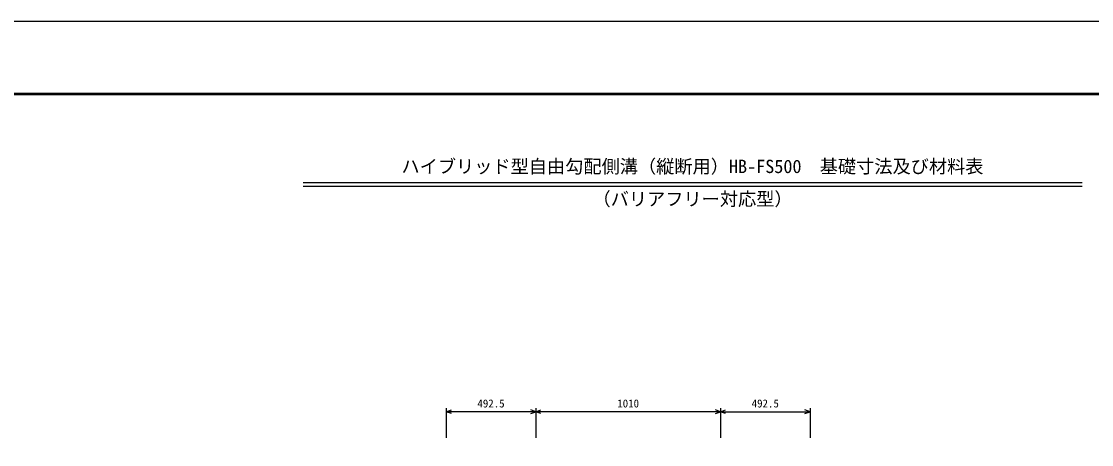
# Model space of a CAD drawing. Units: millimetres, scale not verified. Extents: x -16800 to 16800, y -5940 to 5940.
# Drawn here: x -12089 to -6207, y 3614 to 5940 of the extents above; entities that cross this region are included whole.
import ezdxf
from ezdxf.enums import TextEntityAlignment as Align

# ---------------------------------------------------------------- set-up
doc = ezdxf.new("R2010")
doc.units = ezdxf.units.MM
doc.header["$LTSCALE"] = 20
for name, color, linetype, lineweight in [('0-0_DIM', 7, 'Continuous', 25), ('0-1_Defpoints', 5, 'Continuous', 25), ('0-6_TXT', 7, 'Continuous', 25), ('0-7_WAKU', 3, 'Continuous', 25)]:
    doc.layers.add(name, color=color, linetype=linetype, lineweight=lineweight)
doc.styles.add('ＭＳ ゴシック', font='')
doc.styles.get('ＭＳ ゴシック').set_extended_font_data('MS Gothic')

msp = doc.modelspace()

# ---------------------------------------------------------------- linework, layer by layer
at = {"layer": '0-0_DIM'}
for p, q in [((-9753.82, 3814.77), (-9753.82, 3651.01)), ((-9261.32, 3794.77), (-9753.82, 3794.77)), ((-9261.32, 3814.77), (-9261.32, 3651.01)), ((-8246.32, 3794.77), (-9261.32, 3794.77)), ((-8246.32, 3814.77), (-8246.32, 3651.01)), ((-8246.32, 3794.77), (-7753.82, 3794.77)), ((-7753.82, 3814.77), (-7753.82, 3651.01))]:
    msp.add_line(p, q, dxfattribs=at)
for points in [[(-9725.63, 3784.51), (-9753.82, 3794.77), (-9725.63, 3805.03)], [(-9289.51, 3784.51), (-9261.32, 3794.77), (-9289.51, 3805.03)], [(-9233.13, 3784.51), (-9261.32, 3794.77), (-9233.13, 3805.03)], [(-8274.51, 3784.51), (-8246.32, 3794.77), (-8274.51, 3805.03)], [(-8218.13, 3784.51), (-8246.32, 3794.77), (-8218.13, 3805.03)], [(-7782.01, 3784.51), (-7753.82, 3794.77), (-7782.01, 3805.03)]]:
    msp.add_lwpolyline(points, dxfattribs=at)
at = {"layer": '0-1_Defpoints'}
msp.add_lwpolyline([(-16800, -5940), (0, -5940), (0, 5940), (-16800, 5940)], close=True, dxfattribs=at)
at = {"layer": '0-6_TXT'}
for p, q in [((-10540.75, 5054.39), (-6259.25, 5054.39)), ((-10540.75, 5035.19), (-6259.25, 5035.19))]:
    msp.add_line(p, q, dxfattribs=at)
at = {"layer": '0-7_WAKU', "lineweight": 50}
msp.add_lwpolyline([(-16400, -5540), (-400, -5540), (-400, 5540), (-16400, 5540)], close=True, dxfattribs=at)

# ---------------------------------------------------------------- texts
at = {"layer": '0-0_DIM', "style": 'ＭＳ ゴシック'}
for s, p in [('492.5', (-9582.57, 3804.77)), ('1010', (-8813.82, 3804.77)), ('492.5', (-8075.07, 3804.77))]:
    msp.add_text(s, height=43.99, dxfattribs=at).set_placement(p, align=Align.BOTTOM_LEFT)
at = {"layer": '0-6_TXT', "style": 'ＭＳ ゴシック'}
for s, p in [('ハイブリッド型自由勾配側溝（縦断用）HB-FS500\u3000基礎寸法及び材料表', (-10000, 5084.39)), ('（バリアフリー対応型）', (-8950, 4905.19))]:
    msp.add_text(s, height=73.31, dxfattribs=at).set_placement(p, align=Align.BOTTOM_LEFT)

doc.saveas('drawing.dxf')
